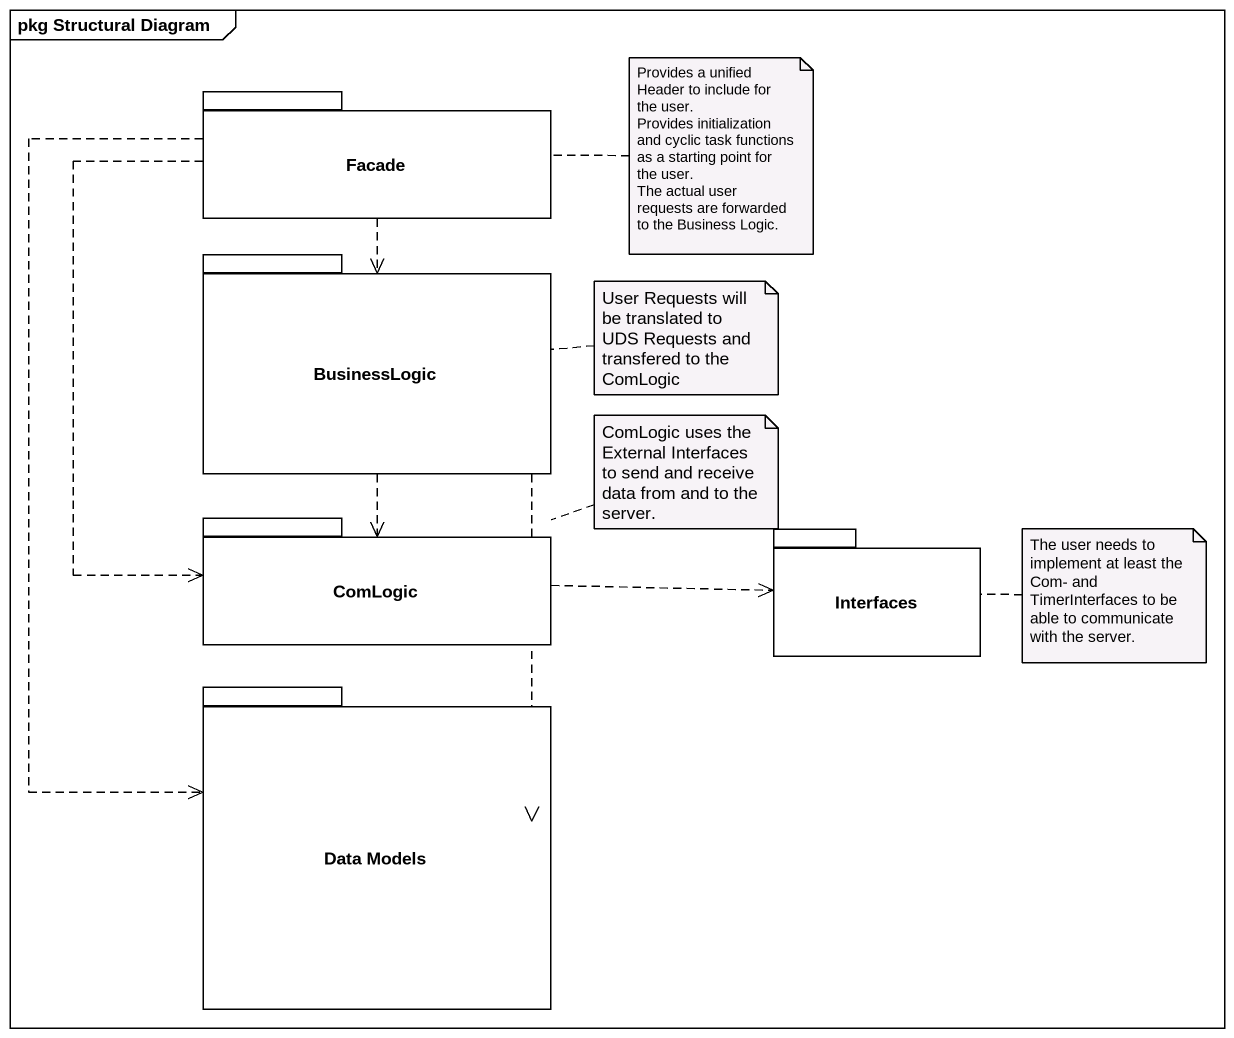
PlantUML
@startuml
mainframe pkg Structural Diagram
package Facade {
}
package BusinessLogic {
}
package ComLogic {
}
package Interfaces {
}
package "Data Models" as Data_Models {
}
Facade ..> BusinessLogic
Facade ..> ComLogic
Facade ..> Data_Models
BusinessLogic ..> ComLogic
BusinessLogic ..> Data_Models
ComLogic .right.> Interfaces
note right of Facade
  Provides a unified Header to include for the user.
  Provides initialization and cyclic task functions as a starting point for the user.
  The actual user requests are forwarded to the Business Logic.
end note
note right of BusinessLogic : User Requests will be translated to UDS Requests and transfered to the ComLogic
note right of ComLogic : ComLogic uses the External Interfaces to send and receive data from and to the server.
note right of Interfaces : The user needs to implement at least the Com- and TimerInterfaces to be able to communicate with the server.
@enduml
